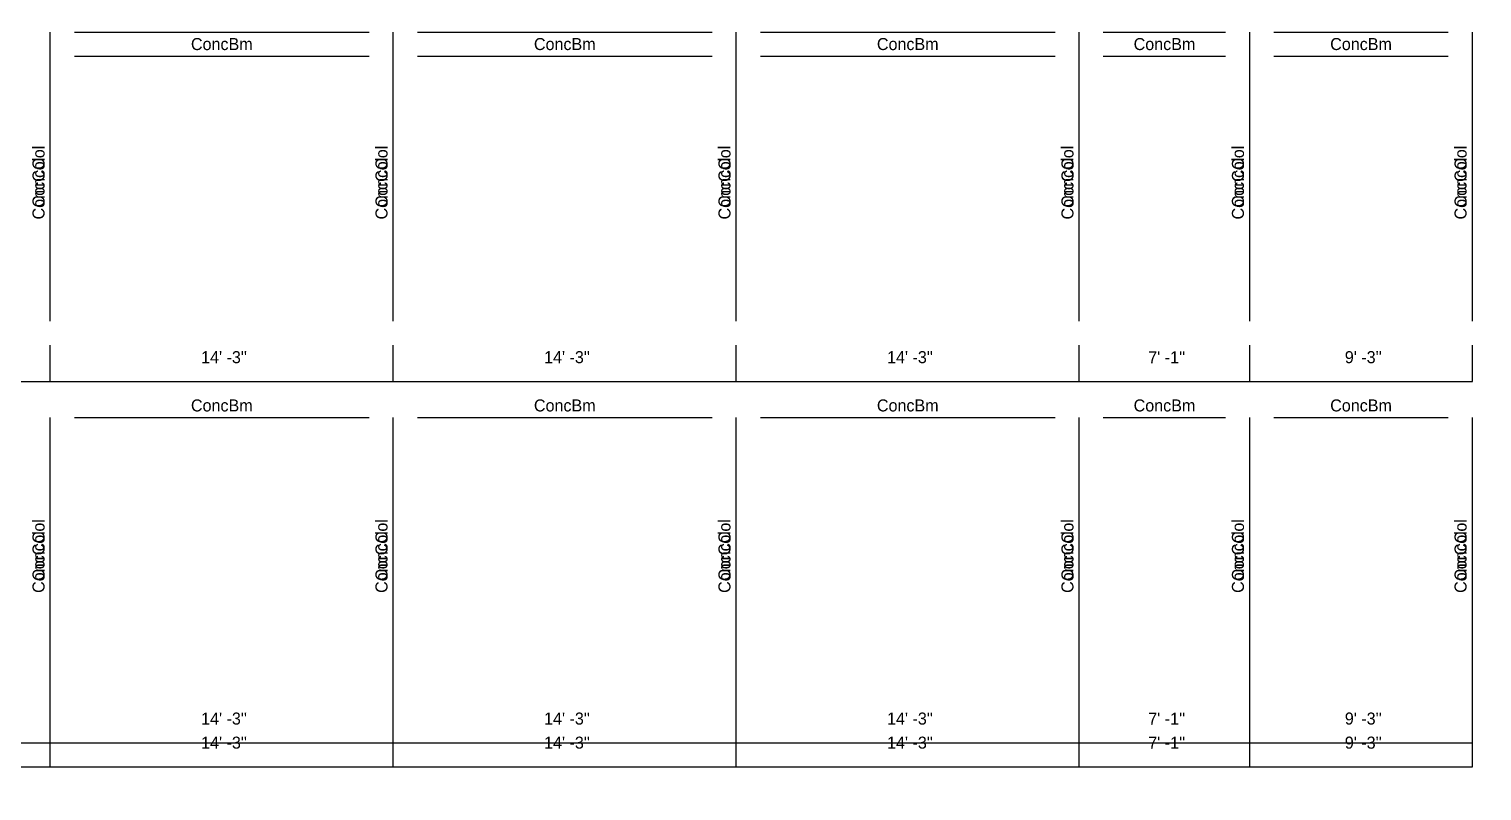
# Model space of a CAD drawing. Extents: x -38 to 2998, y -195 to 11529.
# Drawn here: x 2273 to 2998, y -186 to 193 of the extents above; entities that cross this region are included whole.
import ezdxf
from ezdxf.enums import TextEntityAlignment as Align

# ---------------------------------------------------------------- set-up
doc = ezdxf.new("R2010")
doc.units = 0
doc.header["$MEASUREMENT"] = 0
doc.layers.get('0').update_dxf_attribs({"linetype": 'CONTINUOUS'})
for name, color, linetype in [('CENTERLINES', 7, 'CONTINUOUS'), ('DIMENSIONS', 4, 'CONTINUOUS'), ('TEXT', 5, 'CONTINUOUS')]:
    doc.layers.add(name, color=color, linetype=linetype)
doc.dimstyles.get("Standard").update_dxf_attribs({"dimtxt": 0.18, "dimasz": 0.18, "dimexe": 0.18, "dimexo": 0.0625, "dimgap": 0.09, "dimtad": 0, "dimtih": 1, "dimtoh": 1, "dimdec": 4, "dimzin": 0, "dimtxsty": 'STANDARD', "dimcen": 0.09, "dimazin": 3, "dimtfac": 1, "dimtdec": 4, "dimtofl": 0, "dimtmove": 0, "dimatfit": 3, "dimtolj": 1, "dimtzin": 0})

# ---------------------------------------------------------------- blocks, each defined once
blk = doc.blocks.new('*D1002')
at = {"color": 1, "linetype": 'BYBLOCK'}
for points in [[(2117.73, -169.23), (2116.67, -170.29), (2109.25, -177.71), (2108.19, -178.77)], [(2288.73, -169.23), (2287.67, -170.29), (2280.25, -177.71), (2279.19, -178.77)]]:
    blk.add_solid(points, dxfattribs=at)
at = {"layer": 'DIMENSIONS', "color": 9, "linetype": 'BYBLOCK'}
for p, q in [((2112.96, -174), (2112.96, -156)), ((2283.96, -174), (2283.96, -156))]:
    blk.add_line(p, q, dxfattribs=at)
at = {"layer": 'DIMENSIONS', "color": 0, "linetype": 'BYBLOCK'}
blk.add_line((2112.96, -174), (2283.96, -174), dxfattribs=at)
at = {"layer": 'DIMENSIONS', "color": 0, "linetype": 'BYBLOCK', "insert": (2198.46, -162), "char_height": 6, "attachment_point": 5}
blk.add_mtext("\\A1; 14' -3''", dxfattribs=at)
blk = doc.blocks.new('*D1003')
at = {"color": 1, "linetype": 'BYBLOCK'}
for points in [[(2288.73, -169.23), (2287.67, -170.29), (2280.25, -177.71), (2279.19, -178.77)], [(2459.73, -169.23), (2458.67, -170.29), (2451.25, -177.71), (2450.19, -178.77)]]:
    blk.add_solid(points, dxfattribs=at)
at = {"layer": 'DIMENSIONS', "color": 9, "linetype": 'BYBLOCK'}
for p, q in [((2283.96, -174), (2283.96, -156)), ((2454.96, -174), (2454.96, -156))]:
    blk.add_line(p, q, dxfattribs=at)
at = {"layer": 'DIMENSIONS', "color": 0, "linetype": 'BYBLOCK'}
blk.add_line((2283.96, -174), (2454.96, -174), dxfattribs=at)
at = {"layer": 'DIMENSIONS', "color": 0, "linetype": 'BYBLOCK', "insert": (2369.46, -162), "char_height": 6, "attachment_point": 5}
blk.add_mtext("\\A1; 14' -3''", dxfattribs=at)
blk = doc.blocks.new('*D1004')
at = {"color": 1, "linetype": 'BYBLOCK'}
for points in [[(2459.73, -169.23), (2458.67, -170.29), (2451.25, -177.71), (2450.19, -178.77)], [(2630.73, -169.23), (2629.67, -170.29), (2622.25, -177.71), (2621.19, -178.77)]]:
    blk.add_solid(points, dxfattribs=at)
at = {"layer": 'DIMENSIONS', "color": 9, "linetype": 'BYBLOCK'}
for p, q in [((2454.96, -174), (2454.96, -156)), ((2625.96, -174), (2625.96, -156))]:
    blk.add_line(p, q, dxfattribs=at)
at = {"layer": 'DIMENSIONS', "color": 0, "linetype": 'BYBLOCK'}
blk.add_line((2454.96, -174), (2625.96, -174), dxfattribs=at)
at = {"layer": 'DIMENSIONS', "color": 0, "linetype": 'BYBLOCK', "insert": (2540.46, -162), "char_height": 6, "attachment_point": 5}
blk.add_mtext("\\A1; 14' -3''", dxfattribs=at)
blk = doc.blocks.new('*D1005')
at = {"color": 1, "linetype": 'BYBLOCK'}
for points in [[(2630.73, -169.23), (2629.67, -170.29), (2622.25, -177.71), (2621.19, -178.77)], [(2801.73, -169.23), (2800.67, -170.29), (2793.25, -177.71), (2792.19, -178.77)]]:
    blk.add_solid(points, dxfattribs=at)
at = {"layer": 'DIMENSIONS', "color": 9, "linetype": 'BYBLOCK'}
for p, q in [((2625.96, -174), (2625.96, -156)), ((2796.96, -174), (2796.96, -156))]:
    blk.add_line(p, q, dxfattribs=at)
at = {"layer": 'DIMENSIONS', "color": 0, "linetype": 'BYBLOCK'}
blk.add_line((2625.96, -174), (2796.96, -174), dxfattribs=at)
at = {"layer": 'DIMENSIONS', "color": 0, "linetype": 'BYBLOCK', "insert": (2711.46, -162), "char_height": 6, "attachment_point": 5}
blk.add_mtext("\\A1; 14' -3''", dxfattribs=at)
blk = doc.blocks.new('*D1006')
at = {"color": 1, "linetype": 'BYBLOCK'}
for points in [[(2801.73, -169.23), (2800.67, -170.29), (2793.25, -177.71), (2792.19, -178.77)], [(2886.73, -169.23), (2885.67, -170.29), (2878.24, -177.71), (2877.18, -178.77)]]:
    blk.add_solid(points, dxfattribs=at)
at = {"layer": 'DIMENSIONS', "color": 9, "linetype": 'BYBLOCK'}
for p, q in [((2796.96, -174), (2796.96, -156)), ((2881.96, -174), (2881.96, -156))]:
    blk.add_line(p, q, dxfattribs=at)
at = {"layer": 'DIMENSIONS', "color": 0, "linetype": 'BYBLOCK'}
blk.add_line((2796.96, -174), (2881.96, -174), dxfattribs=at)
at = {"layer": 'DIMENSIONS', "color": 0, "linetype": 'BYBLOCK', "insert": (2839.46, -162), "char_height": 6, "attachment_point": 5}
blk.add_mtext("\\A1; 7' -1''", dxfattribs=at)
blk = doc.blocks.new('*D1007')
at = {"color": 1, "linetype": 'BYBLOCK'}
for points in [[(2886.73, -169.23), (2885.67, -170.29), (2878.24, -177.71), (2877.18, -178.77)], [(2997.73, -169.23), (2996.67, -170.29), (2989.24, -177.71), (2988.18, -178.77)]]:
    blk.add_solid(points, dxfattribs=at)
at = {"layer": 'DIMENSIONS', "color": 9, "linetype": 'BYBLOCK'}
for p, q in [((2881.96, -174), (2881.96, -156)), ((2992.96, -174), (2992.96, -156))]:
    blk.add_line(p, q, dxfattribs=at)
at = {"layer": 'DIMENSIONS', "color": 0, "linetype": 'BYBLOCK'}
blk.add_line((2881.96, -174), (2992.96, -174), dxfattribs=at)
at = {"layer": 'DIMENSIONS', "color": 0, "linetype": 'BYBLOCK', "insert": (2937.46, -162), "char_height": 6, "attachment_point": 5}
blk.add_mtext("\\A1; 9' -3''", dxfattribs=at)
blk = doc.blocks.new('*D1023')
at = {"color": 1, "linetype": 'BYBLOCK'}
for points in [[(2117.73, 22.77), (2116.67, 21.71), (2109.25, 14.29), (2108.19, 13.23)], [(2288.73, 22.77), (2287.67, 21.71), (2280.25, 14.29), (2279.19, 13.23)]]:
    blk.add_solid(points, dxfattribs=at)
at = {"layer": 'DIMENSIONS', "color": 9, "linetype": 'BYBLOCK'}
for p, q in [((2112.96, 18), (2112.96, 36)), ((2283.96, 18), (2283.96, 36))]:
    blk.add_line(p, q, dxfattribs=at)
at = {"layer": 'DIMENSIONS', "color": 0, "linetype": 'BYBLOCK'}
blk.add_line((2112.96, 18), (2283.96, 18), dxfattribs=at)
at = {"layer": 'DIMENSIONS', "color": 0, "linetype": 'BYBLOCK', "insert": (2198.46, 30), "char_height": 6, "attachment_point": 5}
blk.add_mtext("\\A1; 14' -3''", dxfattribs=at)
blk = doc.blocks.new('*D1024')
at = {"color": 1, "linetype": 'BYBLOCK'}
for points in [[(2288.73, 22.77), (2287.67, 21.71), (2280.25, 14.29), (2279.19, 13.23)], [(2459.73, 22.77), (2458.67, 21.71), (2451.25, 14.29), (2450.19, 13.23)]]:
    blk.add_solid(points, dxfattribs=at)
at = {"layer": 'DIMENSIONS', "color": 9, "linetype": 'BYBLOCK'}
for p, q in [((2283.96, 18), (2283.96, 36)), ((2454.96, 18), (2454.96, 36))]:
    blk.add_line(p, q, dxfattribs=at)
at = {"layer": 'DIMENSIONS', "color": 0, "linetype": 'BYBLOCK'}
blk.add_line((2283.96, 18), (2454.96, 18), dxfattribs=at)
at = {"layer": 'DIMENSIONS', "color": 0, "linetype": 'BYBLOCK', "insert": (2369.46, 30), "char_height": 6, "attachment_point": 5}
blk.add_mtext("\\A1; 14' -3''", dxfattribs=at)
blk = doc.blocks.new('*D1025')
at = {"color": 1, "linetype": 'BYBLOCK'}
for points in [[(2459.73, 22.77), (2458.67, 21.71), (2451.25, 14.29), (2450.19, 13.23)], [(2630.73, 22.77), (2629.67, 21.71), (2622.25, 14.29), (2621.19, 13.23)]]:
    blk.add_solid(points, dxfattribs=at)
at = {"layer": 'DIMENSIONS', "color": 9, "linetype": 'BYBLOCK'}
for p, q in [((2454.96, 18), (2454.96, 36)), ((2625.96, 18), (2625.96, 36))]:
    blk.add_line(p, q, dxfattribs=at)
at = {"layer": 'DIMENSIONS', "color": 0, "linetype": 'BYBLOCK'}
blk.add_line((2454.96, 18), (2625.96, 18), dxfattribs=at)
at = {"layer": 'DIMENSIONS', "color": 0, "linetype": 'BYBLOCK', "insert": (2540.46, 30), "char_height": 6, "attachment_point": 5}
blk.add_mtext("\\A1; 14' -3''", dxfattribs=at)
blk = doc.blocks.new('*D1026')
at = {"color": 1, "linetype": 'BYBLOCK'}
for points in [[(2630.73, 22.77), (2629.67, 21.71), (2622.25, 14.29), (2621.19, 13.23)], [(2801.73, 22.77), (2800.67, 21.71), (2793.25, 14.29), (2792.19, 13.23)]]:
    blk.add_solid(points, dxfattribs=at)
at = {"layer": 'DIMENSIONS', "color": 9, "linetype": 'BYBLOCK'}
for p, q in [((2625.96, 18), (2625.96, 36)), ((2796.96, 18), (2796.96, 36))]:
    blk.add_line(p, q, dxfattribs=at)
at = {"layer": 'DIMENSIONS', "color": 0, "linetype": 'BYBLOCK'}
blk.add_line((2625.96, 18), (2796.96, 18), dxfattribs=at)
at = {"layer": 'DIMENSIONS', "color": 0, "linetype": 'BYBLOCK', "insert": (2711.46, 30), "char_height": 6, "attachment_point": 5}
blk.add_mtext("\\A1; 14' -3''", dxfattribs=at)
blk = doc.blocks.new('*D1027')
at = {"color": 1, "linetype": 'BYBLOCK'}
for points in [[(2801.73, 22.77), (2800.67, 21.71), (2793.25, 14.29), (2792.19, 13.23)], [(2886.73, 22.77), (2885.67, 21.71), (2878.24, 14.29), (2877.18, 13.23)]]:
    blk.add_solid(points, dxfattribs=at)
at = {"layer": 'DIMENSIONS', "color": 9, "linetype": 'BYBLOCK'}
for p, q in [((2796.96, 18), (2796.96, 36)), ((2881.96, 18), (2881.96, 36))]:
    blk.add_line(p, q, dxfattribs=at)
at = {"layer": 'DIMENSIONS', "color": 0, "linetype": 'BYBLOCK'}
blk.add_line((2796.96, 18), (2881.96, 18), dxfattribs=at)
at = {"layer": 'DIMENSIONS', "color": 0, "linetype": 'BYBLOCK', "insert": (2839.46, 30), "char_height": 6, "attachment_point": 5}
blk.add_mtext("\\A1; 7' -1''", dxfattribs=at)
blk = doc.blocks.new('*D1028')
at = {"color": 1, "linetype": 'BYBLOCK'}
for points in [[(2886.73, 22.77), (2885.67, 21.71), (2878.24, 14.29), (2877.18, 13.23)], [(2997.73, 22.77), (2996.67, 21.71), (2989.24, 14.29), (2988.18, 13.23)]]:
    blk.add_solid(points, dxfattribs=at)
at = {"layer": 'DIMENSIONS', "color": 9, "linetype": 'BYBLOCK'}
for p, q in [((2881.96, 18), (2881.96, 36)), ((2992.96, 18), (2992.96, 36))]:
    blk.add_line(p, q, dxfattribs=at)
at = {"layer": 'DIMENSIONS', "color": 0, "linetype": 'BYBLOCK'}
blk.add_line((2881.96, 18), (2992.96, 18), dxfattribs=at)
at = {"layer": 'DIMENSIONS', "color": 0, "linetype": 'BYBLOCK', "insert": (2937.46, 30), "char_height": 6, "attachment_point": 5}
blk.add_mtext("\\A1; 9' -3''", dxfattribs=at)
blk = doc.blocks.new('*D1472')
at = {"color": 1, "linetype": 'BYBLOCK'}
for points in [[(2117.73, -157.23), (2116.67, -158.29), (2109.25, -165.71), (2108.19, -166.77)], [(2288.73, -157.23), (2287.67, -158.29), (2280.25, -165.71), (2279.19, -166.77)]]:
    blk.add_solid(points, dxfattribs=at)
at = {"layer": 'DIMENSIONS', "color": 9, "linetype": 'BYBLOCK'}
for p, q in [((2112.96, -162), (2112.96, -144)), ((2283.96, -162), (2283.96, -144))]:
    blk.add_line(p, q, dxfattribs=at)
at = {"layer": 'DIMENSIONS', "color": 0, "linetype": 'BYBLOCK'}
blk.add_line((2112.96, -162), (2283.96, -162), dxfattribs=at)
at = {"layer": 'DIMENSIONS', "color": 0, "linetype": 'BYBLOCK', "insert": (2198.46, -150), "char_height": 6, "attachment_point": 5}
blk.add_mtext("\\A1; 14' -3''", dxfattribs=at)
blk = doc.blocks.new('*D1473')
at = {"color": 1, "linetype": 'BYBLOCK'}
for points in [[(2288.73, -157.23), (2287.67, -158.29), (2280.25, -165.71), (2279.19, -166.77)], [(2459.73, -157.23), (2458.67, -158.29), (2451.25, -165.71), (2450.19, -166.77)]]:
    blk.add_solid(points, dxfattribs=at)
at = {"layer": 'DIMENSIONS', "color": 9, "linetype": 'BYBLOCK'}
for p, q in [((2283.96, -162), (2283.96, -144)), ((2454.96, -162), (2454.96, -144))]:
    blk.add_line(p, q, dxfattribs=at)
at = {"layer": 'DIMENSIONS', "color": 0, "linetype": 'BYBLOCK'}
blk.add_line((2283.96, -162), (2454.96, -162), dxfattribs=at)
at = {"layer": 'DIMENSIONS', "color": 0, "linetype": 'BYBLOCK', "insert": (2369.46, -150), "char_height": 6, "attachment_point": 5}
blk.add_mtext("\\A1; 14' -3''", dxfattribs=at)
blk = doc.blocks.new('*D1474')
at = {"color": 1, "linetype": 'BYBLOCK'}
for points in [[(2459.73, -157.23), (2458.67, -158.29), (2451.25, -165.71), (2450.19, -166.77)], [(2630.73, -157.23), (2629.67, -158.29), (2622.25, -165.71), (2621.19, -166.77)]]:
    blk.add_solid(points, dxfattribs=at)
at = {"layer": 'DIMENSIONS', "color": 9, "linetype": 'BYBLOCK'}
for p, q in [((2454.96, -162), (2454.96, -144)), ((2625.96, -162), (2625.96, -144))]:
    blk.add_line(p, q, dxfattribs=at)
at = {"layer": 'DIMENSIONS', "color": 0, "linetype": 'BYBLOCK'}
blk.add_line((2454.96, -162), (2625.96, -162), dxfattribs=at)
at = {"layer": 'DIMENSIONS', "color": 0, "linetype": 'BYBLOCK', "insert": (2540.46, -150), "char_height": 6, "attachment_point": 5}
blk.add_mtext("\\A1; 14' -3''", dxfattribs=at)
blk = doc.blocks.new('*D1475')
at = {"color": 1, "linetype": 'BYBLOCK'}
for points in [[(2630.73, -157.23), (2629.67, -158.29), (2622.25, -165.71), (2621.19, -166.77)], [(2801.73, -157.23), (2800.67, -158.29), (2793.25, -165.71), (2792.19, -166.77)]]:
    blk.add_solid(points, dxfattribs=at)
at = {"layer": 'DIMENSIONS', "color": 9, "linetype": 'BYBLOCK'}
for p, q in [((2625.96, -162), (2625.96, -144)), ((2796.96, -162), (2796.96, -144))]:
    blk.add_line(p, q, dxfattribs=at)
at = {"layer": 'DIMENSIONS', "color": 0, "linetype": 'BYBLOCK'}
blk.add_line((2625.96, -162), (2796.96, -162), dxfattribs=at)
at = {"layer": 'DIMENSIONS', "color": 0, "linetype": 'BYBLOCK', "insert": (2711.46, -150), "char_height": 6, "attachment_point": 5}
blk.add_mtext("\\A1; 14' -3''", dxfattribs=at)
blk = doc.blocks.new('*D1476')
at = {"color": 1, "linetype": 'BYBLOCK'}
for points in [[(2801.73, -157.23), (2800.67, -158.29), (2793.25, -165.71), (2792.19, -166.77)], [(2886.73, -157.23), (2885.67, -158.29), (2878.24, -165.71), (2877.18, -166.77)]]:
    blk.add_solid(points, dxfattribs=at)
at = {"layer": 'DIMENSIONS', "color": 9, "linetype": 'BYBLOCK'}
for p, q in [((2796.96, -162), (2796.96, -144)), ((2881.96, -162), (2881.96, -144))]:
    blk.add_line(p, q, dxfattribs=at)
at = {"layer": 'DIMENSIONS', "color": 0, "linetype": 'BYBLOCK'}
blk.add_line((2796.96, -162), (2881.96, -162), dxfattribs=at)
at = {"layer": 'DIMENSIONS', "color": 0, "linetype": 'BYBLOCK', "insert": (2839.46, -150), "char_height": 6, "attachment_point": 5}
blk.add_mtext("\\A1; 7' -1''", dxfattribs=at)
blk = doc.blocks.new('*D1477')
at = {"color": 1, "linetype": 'BYBLOCK'}
for points in [[(2886.73, -157.23), (2885.67, -158.29), (2878.24, -165.71), (2877.18, -166.77)], [(2997.73, -157.23), (2996.67, -158.29), (2989.24, -165.71), (2988.18, -166.77)]]:
    blk.add_solid(points, dxfattribs=at)
at = {"layer": 'DIMENSIONS', "color": 9, "linetype": 'BYBLOCK'}
for p, q in [((2881.96, -162), (2881.96, -144)), ((2992.96, -162), (2992.96, -144))]:
    blk.add_line(p, q, dxfattribs=at)
at = {"layer": 'DIMENSIONS', "color": 0, "linetype": 'BYBLOCK'}
blk.add_line((2881.96, -162), (2992.96, -162), dxfattribs=at)
at = {"layer": 'DIMENSIONS', "color": 0, "linetype": 'BYBLOCK', "insert": (2937.46, -150), "char_height": 6, "attachment_point": 5}
blk.add_mtext("\\A1; 9' -3''", dxfattribs=at)
blk = doc.blocks.new('*D1493')
at = {"color": 1, "linetype": 'BYBLOCK'}
for points in [[(2117.73, 22.77), (2116.67, 21.71), (2109.25, 14.29), (2108.19, 13.23)], [(2288.73, 22.77), (2287.67, 21.71), (2280.25, 14.29), (2279.19, 13.23)]]:
    blk.add_solid(points, dxfattribs=at)
at = {"layer": 'DIMENSIONS', "color": 9, "linetype": 'BYBLOCK'}
for p, q in [((2112.96, 18), (2112.96, 36)), ((2283.96, 18), (2283.96, 36))]:
    blk.add_line(p, q, dxfattribs=at)
at = {"layer": 'DIMENSIONS', "color": 0, "linetype": 'BYBLOCK'}
blk.add_line((2112.96, 18), (2283.96, 18), dxfattribs=at)
at = {"layer": 'DIMENSIONS', "color": 0, "linetype": 'BYBLOCK', "insert": (2198.46, 30), "char_height": 6, "attachment_point": 5}
blk.add_mtext("\\A1; 14' -3''", dxfattribs=at)
blk = doc.blocks.new('*D1494')
at = {"color": 1, "linetype": 'BYBLOCK'}
for points in [[(2288.73, 22.77), (2287.67, 21.71), (2280.25, 14.29), (2279.19, 13.23)], [(2459.73, 22.77), (2458.67, 21.71), (2451.25, 14.29), (2450.19, 13.23)]]:
    blk.add_solid(points, dxfattribs=at)
at = {"layer": 'DIMENSIONS', "color": 9, "linetype": 'BYBLOCK'}
for p, q in [((2283.96, 18), (2283.96, 36)), ((2454.96, 18), (2454.96, 36))]:
    blk.add_line(p, q, dxfattribs=at)
at = {"layer": 'DIMENSIONS', "color": 0, "linetype": 'BYBLOCK'}
blk.add_line((2283.96, 18), (2454.96, 18), dxfattribs=at)
at = {"layer": 'DIMENSIONS', "color": 0, "linetype": 'BYBLOCK', "insert": (2369.46, 30), "char_height": 6, "attachment_point": 5}
blk.add_mtext("\\A1; 14' -3''", dxfattribs=at)
blk = doc.blocks.new('*D1495')
at = {"color": 1, "linetype": 'BYBLOCK'}
for points in [[(2459.73, 22.77), (2458.67, 21.71), (2451.25, 14.29), (2450.19, 13.23)], [(2630.73, 22.77), (2629.67, 21.71), (2622.25, 14.29), (2621.19, 13.23)]]:
    blk.add_solid(points, dxfattribs=at)
at = {"layer": 'DIMENSIONS', "color": 9, "linetype": 'BYBLOCK'}
for p, q in [((2454.96, 18), (2454.96, 36)), ((2625.96, 18), (2625.96, 36))]:
    blk.add_line(p, q, dxfattribs=at)
at = {"layer": 'DIMENSIONS', "color": 0, "linetype": 'BYBLOCK'}
blk.add_line((2454.96, 18), (2625.96, 18), dxfattribs=at)
at = {"layer": 'DIMENSIONS', "color": 0, "linetype": 'BYBLOCK', "insert": (2540.46, 30), "char_height": 6, "attachment_point": 5}
blk.add_mtext("\\A1; 14' -3''", dxfattribs=at)
blk = doc.blocks.new('*D1496')
at = {"color": 1, "linetype": 'BYBLOCK'}
for points in [[(2630.73, 22.77), (2629.67, 21.71), (2622.25, 14.29), (2621.19, 13.23)], [(2801.73, 22.77), (2800.67, 21.71), (2793.25, 14.29), (2792.19, 13.23)]]:
    blk.add_solid(points, dxfattribs=at)
at = {"layer": 'DIMENSIONS', "color": 9, "linetype": 'BYBLOCK'}
for p, q in [((2625.96, 18), (2625.96, 36)), ((2796.96, 18), (2796.96, 36))]:
    blk.add_line(p, q, dxfattribs=at)
at = {"layer": 'DIMENSIONS', "color": 0, "linetype": 'BYBLOCK'}
blk.add_line((2625.96, 18), (2796.96, 18), dxfattribs=at)
at = {"layer": 'DIMENSIONS', "color": 0, "linetype": 'BYBLOCK', "insert": (2711.46, 30), "char_height": 6, "attachment_point": 5}
blk.add_mtext("\\A1; 14' -3''", dxfattribs=at)
blk = doc.blocks.new('*D1497')
at = {"color": 1, "linetype": 'BYBLOCK'}
for points in [[(2801.73, 22.77), (2800.67, 21.71), (2793.25, 14.29), (2792.19, 13.23)], [(2886.73, 22.77), (2885.67, 21.71), (2878.24, 14.29), (2877.18, 13.23)]]:
    blk.add_solid(points, dxfattribs=at)
at = {"layer": 'DIMENSIONS', "color": 9, "linetype": 'BYBLOCK'}
for p, q in [((2796.96, 18), (2796.96, 36)), ((2881.96, 18), (2881.96, 36))]:
    blk.add_line(p, q, dxfattribs=at)
at = {"layer": 'DIMENSIONS', "color": 0, "linetype": 'BYBLOCK'}
blk.add_line((2796.96, 18), (2881.96, 18), dxfattribs=at)
at = {"layer": 'DIMENSIONS', "color": 0, "linetype": 'BYBLOCK', "insert": (2839.46, 30), "char_height": 6, "attachment_point": 5}
blk.add_mtext("\\A1; 7' -1''", dxfattribs=at)
blk = doc.blocks.new('*D1498')
at = {"color": 1, "linetype": 'BYBLOCK'}
for points in [[(2886.73, 22.77), (2885.67, 21.71), (2878.24, 14.29), (2877.18, 13.23)], [(2997.73, 22.77), (2996.67, 21.71), (2989.24, 14.29), (2988.18, 13.23)]]:
    blk.add_solid(points, dxfattribs=at)
at = {"layer": 'DIMENSIONS', "color": 9, "linetype": 'BYBLOCK'}
for p, q in [((2881.96, 18), (2881.96, 36)), ((2992.96, 18), (2992.96, 36))]:
    blk.add_line(p, q, dxfattribs=at)
at = {"layer": 'DIMENSIONS', "color": 0, "linetype": 'BYBLOCK'}
blk.add_line((2881.96, 18), (2992.96, 18), dxfattribs=at)
at = {"layer": 'DIMENSIONS', "color": 0, "linetype": 'BYBLOCK', "insert": (2937.46, 30), "char_height": 6, "attachment_point": 5}
blk.add_mtext("\\A1; 9' -3''", dxfattribs=at)
blk = doc.blocks.new('*D1514')
at = {"color": 1, "linetype": 'BYBLOCK'}
for points in [[(2117.73, 202.77), (2116.67, 201.71), (2109.25, 194.29), (2108.19, 193.23)], [(2288.73, 202.77), (2287.67, 201.71), (2280.25, 194.29), (2279.19, 193.23)]]:
    blk.add_solid(points, dxfattribs=at)
at = {"layer": 'DIMENSIONS', "color": 9, "linetype": 'BYBLOCK'}
for p, q in [((2112.96, 198), (2112.96, 216)), ((2283.96, 198), (2283.96, 216))]:
    blk.add_line(p, q, dxfattribs=at)
at = {"layer": 'DIMENSIONS', "color": 0, "linetype": 'BYBLOCK'}
blk.add_line((2112.96, 198), (2283.96, 198), dxfattribs=at)
at = {"layer": 'DIMENSIONS', "color": 0, "linetype": 'BYBLOCK', "insert": (2198.46, 210), "char_height": 6, "attachment_point": 5}
blk.add_mtext("\\A1; 14' -3''", dxfattribs=at)
blk = doc.blocks.new('*D1515')
at = {"color": 1, "linetype": 'BYBLOCK'}
for points in [[(2288.73, 202.77), (2287.67, 201.71), (2280.25, 194.29), (2279.19, 193.23)], [(2459.73, 202.77), (2458.67, 201.71), (2451.25, 194.29), (2450.19, 193.23)]]:
    blk.add_solid(points, dxfattribs=at)
at = {"layer": 'DIMENSIONS', "color": 9, "linetype": 'BYBLOCK'}
for p, q in [((2283.96, 198), (2283.96, 216)), ((2454.96, 198), (2454.96, 216))]:
    blk.add_line(p, q, dxfattribs=at)
at = {"layer": 'DIMENSIONS', "color": 0, "linetype": 'BYBLOCK'}
blk.add_line((2283.96, 198), (2454.96, 198), dxfattribs=at)
at = {"layer": 'DIMENSIONS', "color": 0, "linetype": 'BYBLOCK', "insert": (2369.46, 210), "char_height": 6, "attachment_point": 5}
blk.add_mtext("\\A1; 14' -3''", dxfattribs=at)
blk = doc.blocks.new('*D1516')
at = {"color": 1, "linetype": 'BYBLOCK'}
for points in [[(2459.73, 202.77), (2458.67, 201.71), (2451.25, 194.29), (2450.19, 193.23)], [(2630.73, 202.77), (2629.67, 201.71), (2622.25, 194.29), (2621.19, 193.23)]]:
    blk.add_solid(points, dxfattribs=at)
at = {"layer": 'DIMENSIONS', "color": 9, "linetype": 'BYBLOCK'}
for p, q in [((2454.96, 198), (2454.96, 216)), ((2625.96, 198), (2625.96, 216))]:
    blk.add_line(p, q, dxfattribs=at)
at = {"layer": 'DIMENSIONS', "color": 0, "linetype": 'BYBLOCK'}
blk.add_line((2454.96, 198), (2625.96, 198), dxfattribs=at)
at = {"layer": 'DIMENSIONS', "color": 0, "linetype": 'BYBLOCK', "insert": (2540.46, 210), "char_height": 6, "attachment_point": 5}
blk.add_mtext("\\A1; 14' -3''", dxfattribs=at)
blk = doc.blocks.new('*D1517')
at = {"color": 1, "linetype": 'BYBLOCK'}
for points in [[(2630.73, 202.77), (2629.67, 201.71), (2622.25, 194.29), (2621.19, 193.23)], [(2801.73, 202.77), (2800.67, 201.71), (2793.25, 194.29), (2792.19, 193.23)]]:
    blk.add_solid(points, dxfattribs=at)
at = {"layer": 'DIMENSIONS', "color": 9, "linetype": 'BYBLOCK'}
for p, q in [((2625.96, 198), (2625.96, 216)), ((2796.96, 198), (2796.96, 216))]:
    blk.add_line(p, q, dxfattribs=at)
at = {"layer": 'DIMENSIONS', "color": 0, "linetype": 'BYBLOCK'}
blk.add_line((2625.96, 198), (2796.96, 198), dxfattribs=at)
at = {"layer": 'DIMENSIONS', "color": 0, "linetype": 'BYBLOCK', "insert": (2711.46, 210), "char_height": 6, "attachment_point": 5}
blk.add_mtext("\\A1; 14' -3''", dxfattribs=at)
blk = doc.blocks.new('*D1518')
at = {"color": 1, "linetype": 'BYBLOCK'}
for points in [[(2801.73, 202.77), (2800.67, 201.71), (2793.25, 194.29), (2792.19, 193.23)], [(2886.73, 202.77), (2885.67, 201.71), (2878.24, 194.29), (2877.18, 193.23)]]:
    blk.add_solid(points, dxfattribs=at)
at = {"layer": 'DIMENSIONS', "color": 9, "linetype": 'BYBLOCK'}
for p, q in [((2796.96, 198), (2796.96, 216)), ((2881.96, 198), (2881.96, 216))]:
    blk.add_line(p, q, dxfattribs=at)
at = {"layer": 'DIMENSIONS', "color": 0, "linetype": 'BYBLOCK'}
blk.add_line((2796.96, 198), (2881.96, 198), dxfattribs=at)
at = {"layer": 'DIMENSIONS', "color": 0, "linetype": 'BYBLOCK', "insert": (2839.46, 210), "char_height": 6, "attachment_point": 5}
blk.add_mtext("\\A1; 7' -1''", dxfattribs=at)
blk = doc.blocks.new('*D1519')
at = {"color": 1, "linetype": 'BYBLOCK'}
for points in [[(2886.73, 202.77), (2885.67, 201.71), (2878.24, 194.29), (2877.18, 193.23)], [(2997.73, 202.77), (2996.67, 201.71), (2989.24, 194.29), (2988.18, 193.23)]]:
    blk.add_solid(points, dxfattribs=at)
at = {"layer": 'DIMENSIONS', "color": 9, "linetype": 'BYBLOCK'}
for p, q in [((2881.96, 198), (2881.96, 216)), ((2992.96, 198), (2992.96, 216))]:
    blk.add_line(p, q, dxfattribs=at)
at = {"layer": 'DIMENSIONS', "color": 0, "linetype": 'BYBLOCK'}
blk.add_line((2881.96, 198), (2992.96, 198), dxfattribs=at)
at = {"layer": 'DIMENSIONS', "color": 0, "linetype": 'BYBLOCK', "insert": (2937.46, 210), "char_height": 6, "attachment_point": 5}
blk.add_mtext("\\A1; 9' -3''", dxfattribs=at)

msp = doc.modelspace()

# ---------------------------------------------------------------- linework, layer by layer
at = {"layer": 'CENTERLINES', "color": 0, "linetype": 'CONTINUOUS'}
for p, q in [((2283.96, 48), (2283.96, 192)), ((2295.96, 192), (2442.96, 192)), ((2454.96, 48), (2454.96, 192)), ((2466.96, 192), (2613.96, 192)), ((2625.96, 48), (2625.96, 192)), ((2637.96, 192), (2784.96, 192)), ((2796.96, 48), (2796.96, 192)), ((2808.96, 192), (2869.956, 192)), ((2881.956, 48), (2881.956, 192)), ((2893.956, 192), (2980.956, 192)), ((2992.956, 48), (2992.956, 192)), ((2283.96, 48), (2283.96, 180)), ((2295.96, 180), (2442.96, 180)), ((2454.96, 48), (2454.96, 180)), ((2466.96, 180), (2613.96, 180)), ((2625.96, 48), (2625.96, 180)), ((2637.96, 180), (2784.96, 180)), ((2796.96, 48), (2796.96, 180)), ((2808.96, 180), (2869.956, 180)), ((2881.956, 48), (2881.956, 180)), ((2893.956, 180), (2980.956, 180)), ((2992.956, 48), (2992.956, 180)), ((2283.96, -144), (2283.96, 0)), ((2283.96, -132), (2283.96, 0)), ((2295.96, 0), (2442.96, 0)), ((2295.96, 0), (2442.96, 0)), ((2454.96, -144), (2454.96, 0)), ((2454.96, -132), (2454.96, 0)), ((2466.96, 0), (2613.96, 0)), ((2466.96, 0), (2613.96, 0)), ((2625.96, -144), (2625.96, 0)), ((2625.96, -132), (2625.96, 0)), ((2637.96, 0), (2784.96, 0)), ((2637.96, 0), (2784.96, 0)), ((2796.96, -144), (2796.96, 0)), ((2796.96, -132), (2796.96, 0)), ((2808.96, 0), (2869.956, 0)), ((2808.96, 0), (2869.956, 0)), ((2881.956, -144), (2881.956, 0)), ((2881.956, -132), (2881.956, 0)), ((2893.956, 0), (2980.956, 0)), ((2893.956, 0), (2980.956, 0)), ((2992.956, -144), (2992.956, 0)), ((2992.956, -132), (2992.956, 0))]:
    msp.add_line(p, q, dxfattribs=at)

# ---------------------------------------------------------------- texts
at = {"layer": 'TEXT', "color": 0}
for p in [(2369.46, 186), (2540.46, 186), (2711.46, 186), (2839.458, 186), (2937.456, 186), (2369.46, 6), (2369.46, 6), (2540.46, 6), (2540.46, 6), (2711.46, 6), (2711.46, 6), (2839.458, 6), (2839.458, 6), (2937.456, 6), (2937.456, 6)]:
    msp.add_text('ConcBm', height=6, dxfattribs=at).set_placement(p, align=Align.MIDDLE)
for p in [(2277.96, 120), (2448.96, 120), (2619.96, 120), (2790.96, 120), (2875.956, 120), (2986.956, 120), (2277.96, 114), (2448.96, 114), (2619.96, 114), (2790.96, 114), (2875.956, 114), (2986.956, 114), (2277.96, -66), (2277.96, -72), (2448.96, -66), (2448.96, -72), (2619.96, -66), (2619.96, -72), (2790.96, -66), (2790.96, -72), (2875.956, -66), (2875.956, -72), (2986.956, -66), (2986.956, -72)]:
    msp.add_text('ConcCol', height=6, rotation=90, dxfattribs=at).set_placement(p, align=Align.MIDDLE)

# ---------------------------------------------------------------- dimensions: what is measured, and where the dimension line sits
at = {"layer": 'DIMENSIONS'}
for base, p1, p2, picture, middle in [((2283.96, 198), (2112.96, 186), (2283.96, 186), '*D1514', (2198.46, 186)), ((2454.96, 198), (2283.96, 186), (2454.96, 186), '*D1515', (2369.46, 186)), ((2625.96, 198), (2454.96, 186), (2625.96, 186), '*D1516', (2540.46, 186)), ((2796.96, 198), (2625.96, 186), (2796.96, 186), '*D1517', (2711.46, 186)), ((2881.956, 198), (2796.96, 186), (2881.956, 186), '*D1518', (2839.458, 186)), ((2992.956, 198), (2881.956, 186), (2992.956, 186), '*D1519', (2937.456, 186)), ((2283.96, 18), (2112.96, 6), (2283.96, 6), '*D1023', (2198.46, 6)), ((2283.96, 18), (2112.96, 6), (2283.96, 6), '*D1493', (2198.46, 6)), ((2454.96, 18), (2283.96, 6), (2454.96, 6), '*D1024', (2369.46, 6)), ((2454.96, 18), (2283.96, 6), (2454.96, 6), '*D1494', (2369.46, 6)), ((2625.96, 18), (2454.96, 6), (2625.96, 6), '*D1025', (2540.46, 6)), ((2625.96, 18), (2454.96, 6), (2625.96, 6), '*D1495', (2540.46, 6)), ((2796.96, 18), (2625.96, 6), (2796.96, 6), '*D1026', (2711.46, 6)), ((2796.96, 18), (2625.96, 6), (2796.96, 6), '*D1496', (2711.46, 6)), ((2881.956, 18), (2796.96, 6), (2881.956, 6), '*D1027', (2839.458, 6)), ((2881.956, 18), (2796.96, 6), (2881.956, 6), '*D1497', (2839.458, 6)), ((2992.956, 18), (2881.956, 6), (2992.956, 6), '*D1028', (2937.456, 6)), ((2992.956, 18), (2881.956, 6), (2992.956, 6), '*D1498', (2937.456, 6)), ((2283.96, -162), (2112.96, -174), (2283.96, -174), '*D1472', (2198.46, -174)), ((2454.96, -162), (2283.96, -174), (2454.96, -174), '*D1473', (2369.46, -174)), ((2625.96, -162), (2454.96, -174), (2625.96, -174), '*D1474', (2540.46, -174)), ((2796.96, -162), (2625.96, -174), (2796.96, -174), '*D1475', (2711.46, -174)), ((2881.956, -162), (2796.96, -174), (2881.956, -174), '*D1476', (2839.458, -174)), ((2992.956, -162), (2881.956, -174), (2992.956, -174), '*D1477', (2937.456, -174)), ((2283.96, -174), (2112.96, -186), (2283.96, -186), '*D1002', (2198.46, -186)), ((2454.96, -174), (2283.96, -186), (2454.96, -186), '*D1003', (2369.46, -186)), ((2625.96, -174), (2454.96, -186), (2625.96, -186), '*D1004', (2540.46, -186)), ((2796.96, -174), (2625.96, -186), (2796.96, -186), '*D1005', (2711.46, -186)), ((2881.956, -174), (2796.96, -186), (2881.956, -186), '*D1006', (2839.458, -186)), ((2992.956, -174), (2881.956, -186), (2992.956, -186), '*D1007', (2937.456, -186))]:
    dim = msp.add_linear_dim(base=base, p1=p1, p2=p2, dimstyle='STANDARD', dxfattribs=at)
    dim.commit()
    dim.dimension.update_dxf_attribs({"geometry": picture, "text_midpoint": middle})

doc.saveas('drawing.dxf')
